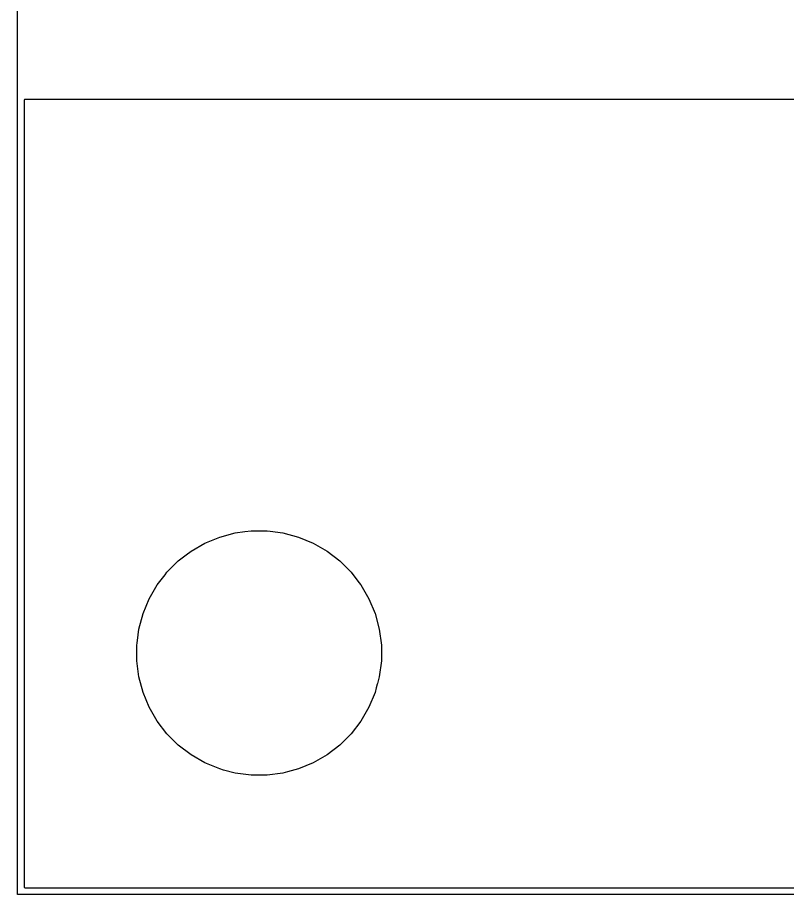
# Model space of a CAD drawing. Header units: metres. Extents: x 44.9 to 117.2, y -105.5 to -49.4.
# Drawn here: x 44.86 to 56.51, y -105.51 to -92.23 of the extents above; entities that cross this region are included whole.
import ezdxf

# ---------------------------------------------------------------- set-up
doc = ezdxf.new("R2010")
doc.units = ezdxf.units.M

msp = doc.modelspace()

# ---------------------------------------------------------------- linework, layer by layer
for points in [[(44.858, -105.51), (44.858, -49.43), (117.242, -49.43), (117.242, -105.51), (44.858, -105.51)], [(64.514, -93.472), (44.97, -93.472), (44.961, -93.475), (44.958, -93.484), (44.958, -105.398)], [(46.663, -101.733), (46.667, -101.703), (46.684, -101.577), (46.695, -101.492), (46.695, -101.492), (46.695, -101.492), (46.695, -101.492), (46.695, -101.492), (46.695, -101.492), (46.695, -101.492), (46.695, -101.492), (46.695, -101.492), (46.695, -101.492), (46.695, -101.492), (46.695, -101.492), (46.695, -101.492), (46.695, -101.492), (46.695, -101.492), (46.695, -101.492), (46.758, -101.258), (46.758, -101.258), (46.758, -101.258), (46.758, -101.258), (46.758, -101.258), (46.758, -101.258), (46.758, -101.258), (46.758, -101.258), (46.758, -101.258), (46.758, -101.258), (46.758, -101.258), (46.851, -101.034), (46.851, -101.034), (46.851, -101.034), (46.851, -101.034), (46.972, -100.824), (46.972, -100.824), (46.972, -100.824), (46.972, -100.824), (47.091, -100.669), (47.12, -100.631), (47.12, -100.631), (47.12, -100.631), (47.12, -100.631), (47.12, -100.631), (47.12, -100.631), (47.12, -100.631), (47.12, -100.631), (47.12, -100.631), (47.12, -100.631), (47.12, -100.631), (47.12, -100.631), (47.12, -100.631), (47.291, -100.46), (47.291, -100.46), (47.291, -100.46), (47.291, -100.46), (47.291, -100.46), (47.291, -100.46), (47.291, -100.46), (47.291, -100.46), (47.291, -100.46), (47.291, -100.46), (47.291, -100.46), (47.291, -100.46), (47.291, -100.46), (47.412, -100.367), (47.484, -100.312), (47.484, -100.312), (47.484, -100.312), (47.484, -100.312), (47.694, -100.191), (47.694, -100.191), (47.694, -100.191), (47.694, -100.191), (47.918, -100.098), (47.918, -100.098), (47.918, -100.098), (47.918, -100.098), (47.918, -100.098), (47.918, -100.098), (47.918, -100.098), (47.918, -100.098), (47.918, -100.098), (47.918, -100.098), (47.918, -100.098), (48.152, -100.035), (48.152, -100.035), (48.152, -100.035), (48.152, -100.035), (48.152, -100.035), (48.152, -100.035), (48.152, -100.035), (48.152, -100.035), (48.152, -100.035), (48.152, -100.035), (48.152, -100.035), (48.152, -100.035), (48.152, -100.035), (48.152, -100.035), (48.152, -100.035), (48.152, -100.035), (48.3, -100.016), (48.393, -100.003), (48.393, -100.003), (48.393, -100.003), (48.393, -100.003), (48.635, -100.003), (48.635, -100.003), (48.635, -100.003), (48.635, -100.003), (48.682, -100.01), (48.876, -100.035), (48.876, -100.035), (48.876, -100.035), (48.876, -100.035), (48.876, -100.035), (48.876, -100.035), (48.876, -100.035), (48.876, -100.035), (48.876, -100.035), (49.11, -100.098), (49.11, -100.098), (49.11, -100.098), (49.11, -100.098), (49.334, -100.191), (49.334, -100.191), (49.334, -100.191), (49.334, -100.191), (49.544, -100.312), (49.544, -100.312), (49.544, -100.312), (49.544, -100.312), (49.544, -100.312), (49.544, -100.312), (49.544, -100.312), (49.544, -100.312), (49.544, -100.312), (49.544, -100.312), (49.544, -100.312), (49.737, -100.46), (49.737, -100.46), (49.737, -100.46), (49.737, -100.46), (49.908, -100.631), (49.908, -100.631), (49.908, -100.631), (49.908, -100.631), (50.025, -100.784), (50.056, -100.824), (50.056, -100.824), (50.056, -100.824), (50.056, -100.824), (50.095, -100.892), (50.177, -101.034), (50.177, -101.034), (50.177, -101.034), (50.177, -101.034), (50.27, -101.258), (50.27, -101.258), (50.27, -101.258), (50.27, -101.258), (50.333, -101.492), (50.333, -101.492), (50.333, -101.492), (50.333, -101.492), (50.365, -101.733), (50.365, -101.733), (50.365, -101.733), (50.365, -101.733), (50.365, -101.975), (50.365, -101.975), (50.365, -101.975), (50.365, -101.975), (50.333, -102.216), (50.333, -102.216), (50.333, -102.216), (50.333, -102.216), (50.333, -102.216), (50.333, -102.216), (50.333, -102.216), (50.333, -102.216), (50.333, -102.216), (50.333, -102.216), (50.333, -102.216), (50.333, -102.216), (50.333, -102.216), (50.333, -102.216), (50.333, -102.216), (50.333, -102.216), (50.333, -102.216), (50.333, -102.216), (50.333, -102.216), (50.333, -102.216), (50.333, -102.216), (50.333, -102.216), (50.333, -102.216), (50.333, -102.216), (50.333, -102.216), (50.333, -102.216), (50.333, -102.216), (50.333, -102.216), (50.333, -102.216), (50.333, -102.216), (50.333, -102.216), (50.333, -102.216), (50.333, -102.216), (50.333, -102.216), (50.333, -102.216), (50.333, -102.216), (50.333, -102.216), (50.333, -102.216), (50.333, -102.216), (50.333, -102.216), (50.333, -102.216), (50.333, -102.216), (50.333, -102.216), (50.333, -102.216), (50.333, -102.216), (50.333, -102.216), (50.333, -102.216), (50.333, -102.216), (50.333, -102.216), (50.306, -102.318), (50.303, -102.326), (50.289, -102.381), (50.27, -102.45), (50.27, -102.45), (50.27, -102.45), (50.27, -102.45), (50.177, -102.674), (50.177, -102.674), (50.177, -102.674), (50.177, -102.674), (50.056, -102.884), (50.056, -102.884), (50.056, -102.884), (50.056, -102.884), (49.908, -103.077), (49.908, -103.077), (49.908, -103.077), (49.908, -103.077), (49.737, -103.248), (49.737, -103.248), (49.737, -103.248), (49.737, -103.248), (49.544, -103.396), (49.544, -103.396), (49.544, -103.396), (49.544, -103.396), (49.334, -103.517), (49.334, -103.517), (49.334, -103.517), (49.334, -103.517), (49.11, -103.61), (49.11, -103.61), (49.11, -103.61), (49.11, -103.61), (48.943, -103.655), (48.876, -103.673), (48.876, -103.673), (48.876, -103.673), (48.876, -103.673), (48.876, -103.673), (48.876, -103.673), (48.876, -103.673), (48.876, -103.673), (48.876, -103.673), (48.876, -103.673), (48.876, -103.673), (48.876, -103.673), (48.876, -103.673), (48.635, -103.705), (48.635, -103.705), (48.635, -103.705), (48.635, -103.705), (48.393, -103.705), (48.393, -103.705), (48.393, -103.705), (48.393, -103.705), (48.152, -103.673), (48.152, -103.673), (48.152, -103.673), (48.152, -103.673), (48.152, -103.673), (48.152, -103.673), (48.152, -103.673), (48.152, -103.673), (48.152, -103.673), (48.152, -103.673), (48.152, -103.673), (48.152, -103.673), (48.152, -103.673), (47.976, -103.626), (47.918, -103.61), (47.918, -103.61), (47.918, -103.61), (47.918, -103.61), (47.694, -103.517), (47.694, -103.517), (47.694, -103.517), (47.694, -103.517), (47.694, -103.517), (47.694, -103.517), (47.694, -103.517), (47.694, -103.517), (47.694, -103.517), (47.694, -103.517), (47.694, -103.517), (47.694, -103.517), (47.694, -103.517), (47.694, -103.517), (47.694, -103.517), (47.694, -103.517), (47.694, -103.517), (47.694, -103.517), (47.694, -103.517), (47.484, -103.396), (47.484, -103.396), (47.484, -103.396), (47.484, -103.396), (47.484, -103.396), (47.484, -103.396), (47.484, -103.396), (47.484, -103.396), (47.291, -103.248), (47.291, -103.248), (47.291, -103.248), (47.291, -103.248), (47.12, -103.077), (47.12, -103.077), (47.12, -103.077), (47.12, -103.077), (46.972, -102.884), (46.972, -102.884), (46.972, -102.884), (46.972, -102.884), (46.972, -102.884), (46.972, -102.884), (46.972, -102.884), (46.972, -102.884), (46.972, -102.884), (46.972, -102.884), (46.972, -102.884), (46.851, -102.674), (46.851, -102.674), (46.851, -102.674), (46.851, -102.674), (46.758, -102.45), (46.758, -102.45), (46.758, -102.45), (46.758, -102.45), (46.758, -102.45), (46.758, -102.45), (46.758, -102.45), (46.758, -102.45), (46.758, -102.45), (46.758, -102.45), (46.758, -102.45), (46.695, -102.216), (46.695, -102.216), (46.695, -102.216), (46.695, -102.216), (46.695, -102.216), (46.695, -102.216), (46.695, -102.216), (46.695, -102.216), (46.695, -102.216), (46.695, -102.216), (46.695, -102.216), (46.695, -102.216), (46.695, -102.216), (46.695, -102.216), (46.663, -101.975), (46.663, -101.975), (46.663, -101.975), (46.663, -101.975), (46.663, -101.733), (46.663, -101.733), (46.663, -101.733), (46.663, -101.733)], [(44.958, -105.398), (44.961, -105.407), (44.97, -105.41), (117.13, -105.41)]]:
    msp.add_lwpolyline(points)

doc.saveas('drawing.dxf')
